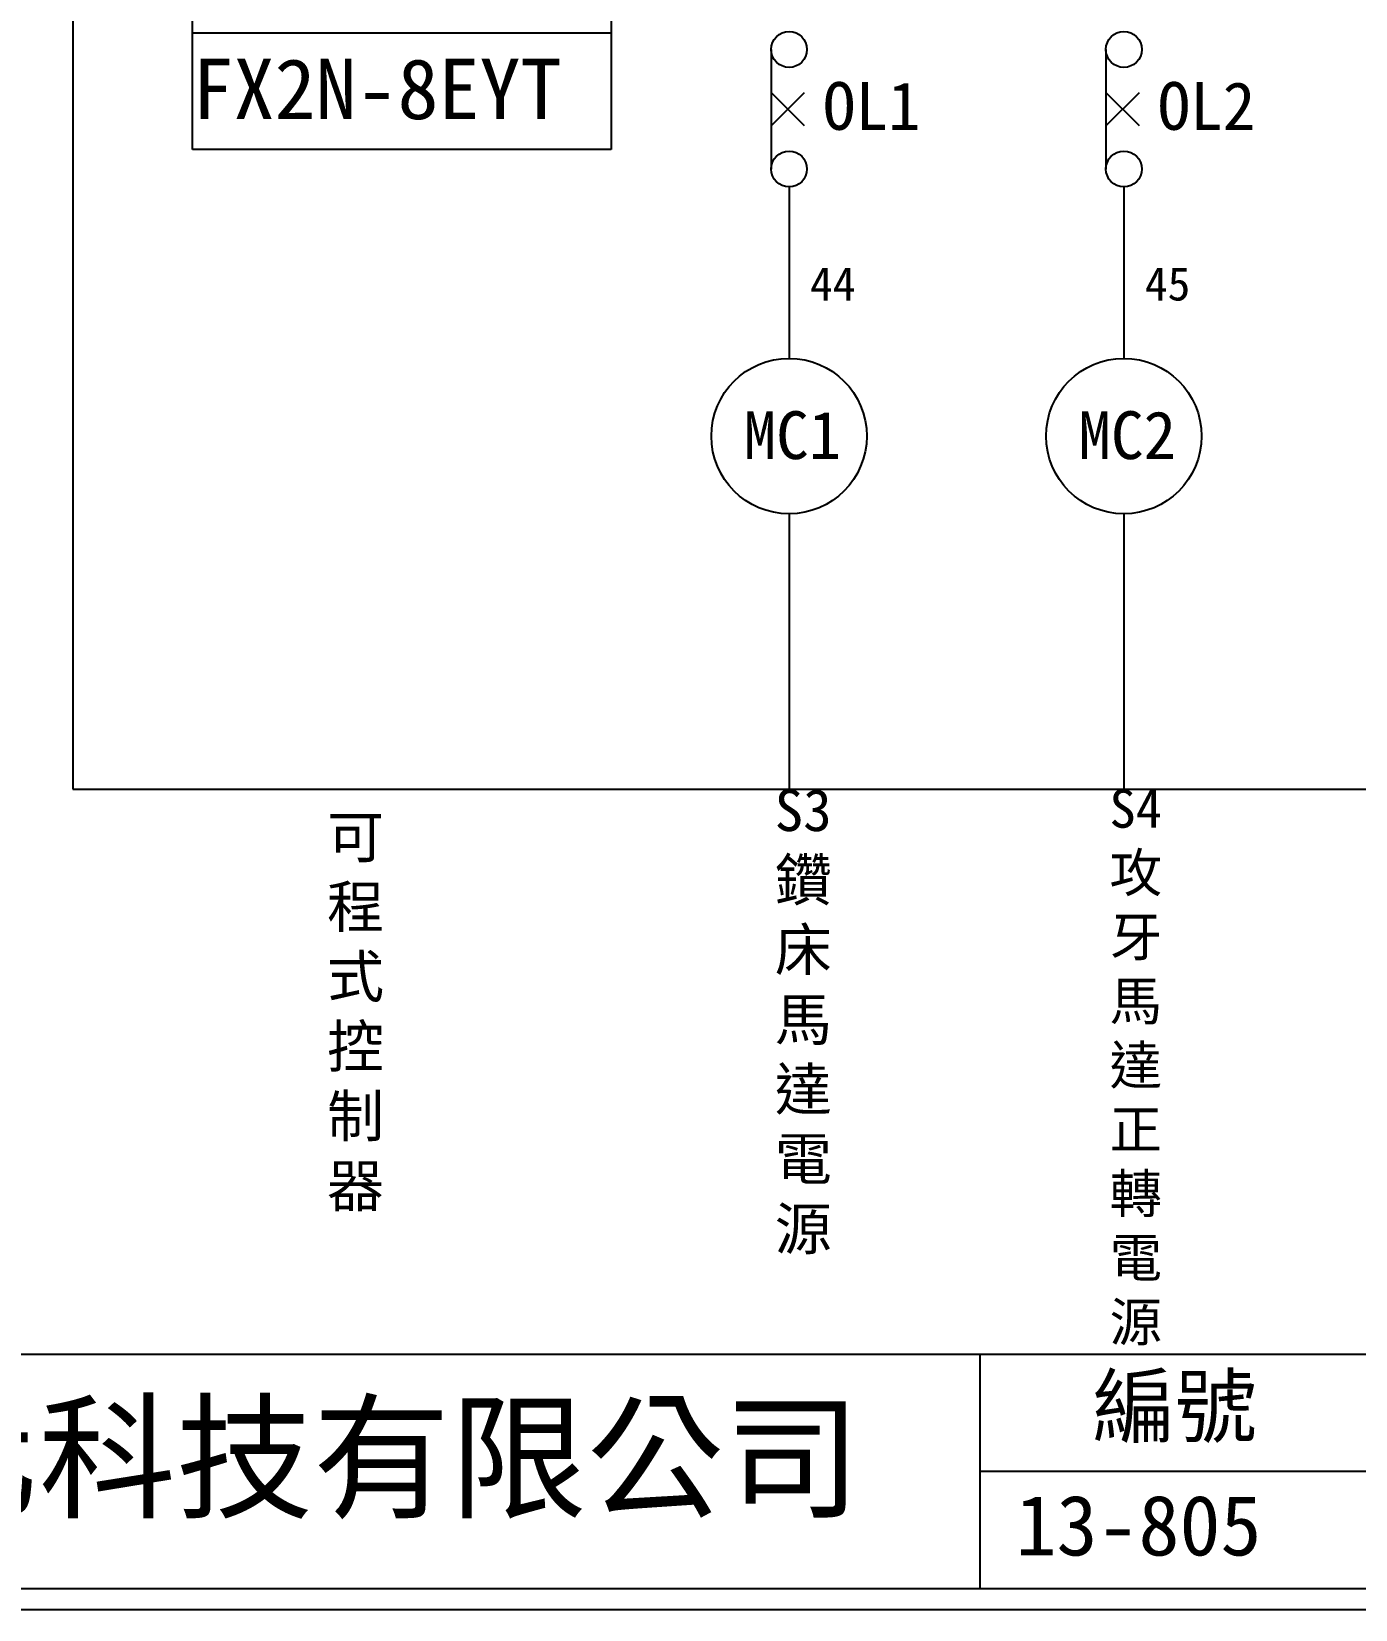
# Model space of a CAD drawing. Extents: x 10 to 297, y 3 to 207.
# Drawn here: x 89.1 to 168.2, y 3 to 97.3 of the extents above; entities that cross this region are included whole.
import ezdxf
from ezdxf.enums import TextEntityAlignment as Align

# ---------------------------------------------------------------- set-up
doc = ezdxf.new("R2010")
doc.units = 0
doc.layers.get('0').update_dxf_attribs({"linetype": 'CONTINUOUS'})
for name, color, linetype in [('7', 7, 'CONTINUOUS'), ('圖框層', 7, 'CONTINUOUS'), ('標尺寸層', 3, 'CONTINUOUS')]:
    doc.layers.add(name, color=color, linetype=linetype)
doc.styles.add('CNS', font='romanc.shx', dxfattribs={"bigfont": 'chineset.shx'})
doc.styles.add('STSL', font='KAIU.TTF')

msp = doc.modelspace()

# ---------------------------------------------------------------- linework, layer by layer
for p, q in [((98.703, 97.158), (98.703, 104.119)), ((123.703, 104.119), (123.703, 97.158)), ((123.703, 97.158), (98.703, 97.158)), ((98.703, 90.198), (98.703, 97.158)), ((123.703, 97.158), (123.703, 90.198)), ((123.703, 90.198), (98.703, 90.198)), ((134.337, 68.447), (134.337, 51.995)), ((154.337, 68.447), (154.337, 51.995))]:
    msp.add_line(p, q)
for centre in [(134.337, 73.088), (154.337, 73.088)]:
    msp.add_circle(centre, 4.641)
at = {"layer": '7'}
for p, q in [((133.266, 96.181), (133.266, 89.041)), ((153.266, 96.181), (153.266, 89.041))]:
    msp.add_line(p, q, dxfattribs=at)
for centre in [(134.337, 96.181), (154.337, 96.181), (134.337, 89.041), (154.337, 89.041)]:
    msp.add_circle(centre, 1.071, dxfattribs=at)
at = {"layer": '圖框層', "color": 7}
for p, q in [((11.25, 18.25), (295.75, 18.25)), ((145.75, 4.25), (145.75, 18.25)), ((145.75, 11.25), (295.75, 11.25)), ((11.25, 4.25), (295.75, 4.25)), ((10, 3), (297, 3))]:
    msp.add_line(p, q, dxfattribs=at)
at = {"layer": '標尺寸層', "color": 7}
for p, q in [((91.542, 131.608), (91.542, 51.995)), ((133.266, 91.611), (135.266, 93.611)), ((135.266, 91.611), (133.266, 93.611)), ((153.266, 91.611), (155.266, 93.611)), ((155.266, 91.611), (153.266, 93.611)), ((134.337, 87.97), (134.337, 77.729)), ((154.337, 87.97), (154.337, 77.729)), ((91.542, 51.995), (238.665, 51.995))]:
    msp.add_line(p, q, dxfattribs=at)

# ---------------------------------------------------------------- texts
at = {"color": 7}
for s, p in [('OL1', (139.274, 92.808)), ('OL2', (159.274, 92.808)), ('MC1', (134.539, 73.143)), ('MC2', (154.539, 73.143))]:
    msp.add_text(s, height=2.8559, dxfattribs=at).set_placement(p, align=Align.MIDDLE_CENTER)
at = {"layer": '圖框層', "color": 4, "style": 'STSL'}
for s, height, p in [('FX2N-8EYT', 3.6, (98.703, 92.023)), ('44', 2, (135.589, 81.184)), ('45', 2, (155.589, 81.184)), ('編號', 3.6, (152.465, 13.337)), ('泓陞自動化科技有限公司', 6, (48.604, 9.076)), ('13-805', 3.6, (147.864, 6.224))]:
    msp.add_text(s, height=height, dxfattribs=at).set_placement(p)
at = {"layer": '標尺寸層', "color": 7, "attachment_point": 1, "style": 'CNS'}
for s, insert, char_height, width in [('{\\fDFKai-SB|b0|i0|c136|p65;S3\\P鑽床馬達電源}', (133.481, 51.995), 2.5, 5.42431), ('{\\fDFKai-SB|b0|i0|c136|p65;S4攻牙馬達正轉電源}', (153.481, 51.995), 2.3, 3.14805), ('{\\fDFKai-SB|b0|i0|c136|p65;可程式控制器}', (106.735, 50.396), 2.5, 5.42431)]:
    msp.add_mtext(s, dxfattribs=dict(at, insert=insert, char_height=char_height, width=width))

doc.saveas('drawing.dxf')
